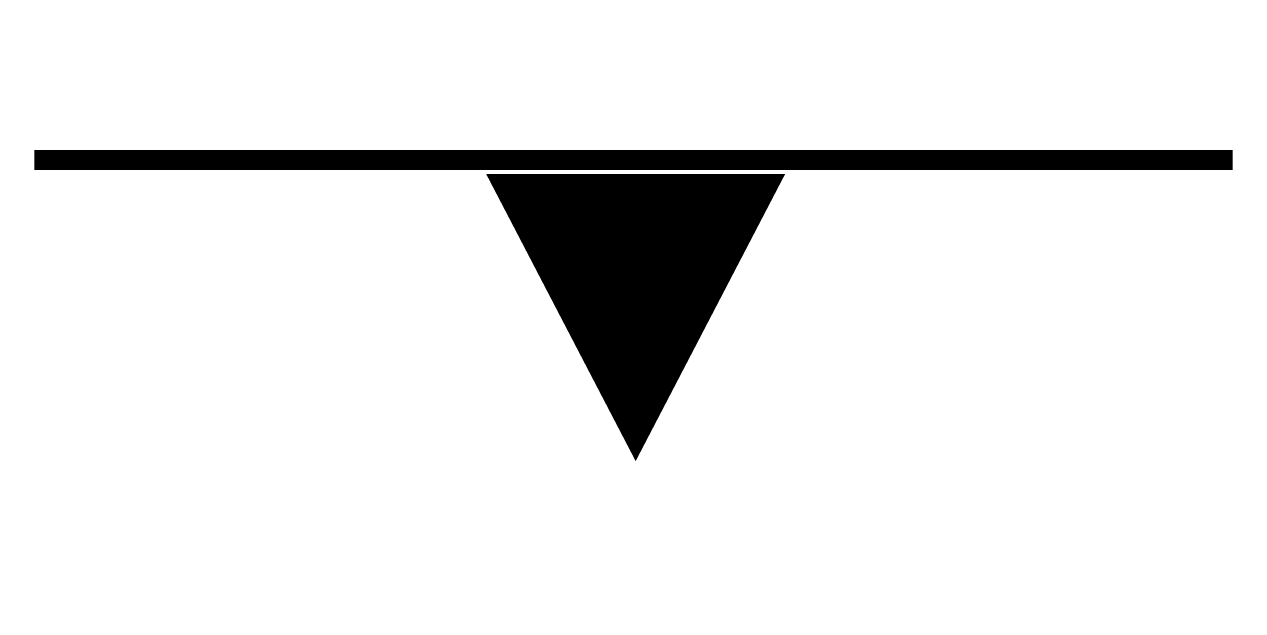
# Model space of a CAD drawing. Extents: x -0.06 to 6.05, y -0.77 to 2.18.
import ezdxf

# ---------------------------------------------------------------- set-up
doc = ezdxf.new("R2010")
doc.units = 0
doc.header["$MEASUREMENT"] = 0
doc.layers.get('0').update_dxf_attribs({"linetype": 'CONTINUOUS'})

msp = doc.modelspace()

# ---------------------------------------------------------------- linework, layer by layer
msp.add_lwpolyline([(3.0067, 1.4255, 1.5, 0, 0), (3.0067, -0.0156, 0, 0, 0)], format="xyseb")
at = {"const_width": 0.1}
msp.add_lwpolyline([(6.0005, 1.4946), (-0.0087, 1.4946)], dxfattribs=at)

doc.saveas('drawing.dxf')
